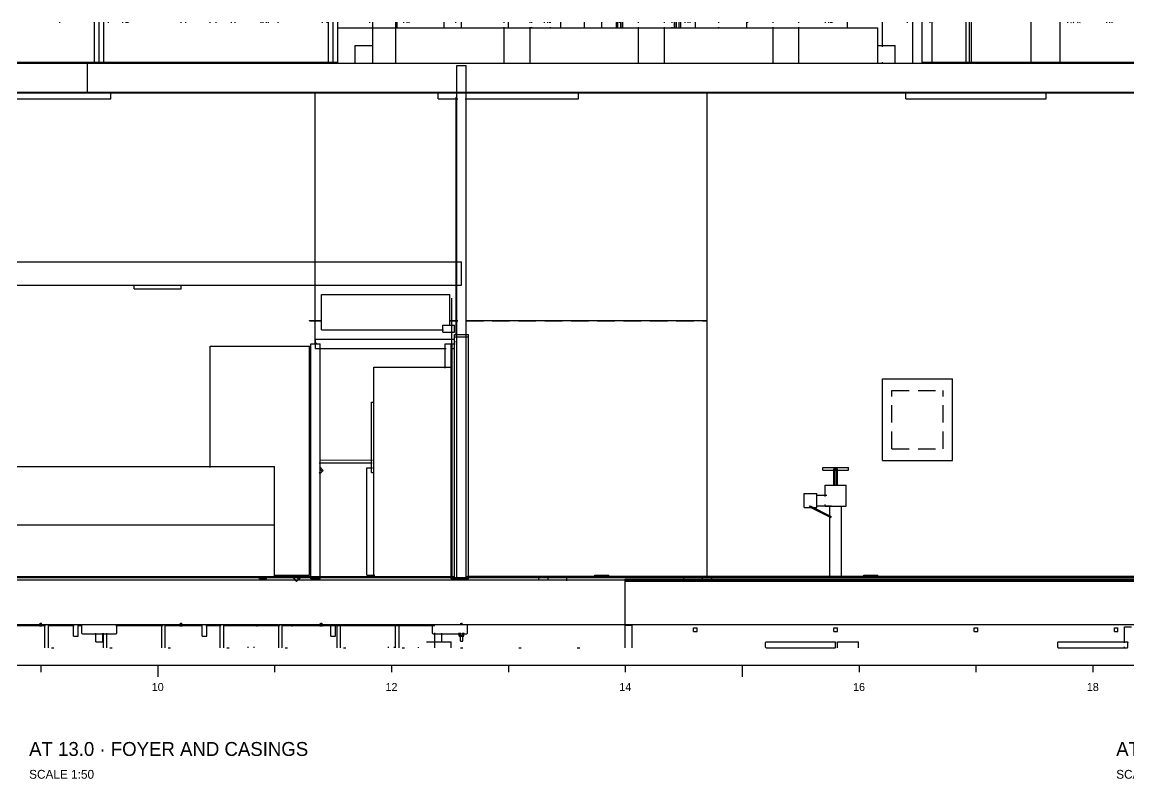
# Model space of a CAD drawing. Extents: x 5 to 836, y 5 to 589.
# Drawn here: x 209.8 to 399.2, y 216.6 to 346 of the extents above; entities that cross this region are included whole.
import ezdxf
from ezdxf.enums import TextEntityAlignment as Align

# ---------------------------------------------------------------- set-up
doc = ezdxf.new("R2010")
doc.units = 0
doc.linetypes.add('DASHED', pattern=[4.5, 3, -1.5])
for name, color, linetype in [('CUT', 7, 'CONTINUOUS'), ('DETAIL', 8, 'CONTINUOUS'), ('DIM', 3, 'CONTINUOUS'), ('MARKING', 4, 'DASHED'), ('OUTLINE', 7, 'CONTINUOUS'), ('TEXT', 7, 'CONTINUOUS')]:
    doc.layers.add(name, color=color, linetype=linetype)

msp = doc.modelspace()

# ---------------------------------------------------------------- linework, layer by layer
at = {"layer": 'CUT'}
for p, q in [((269.8, 345), (356.2, 345)), ((269.8, 339), (269.8, 345)), ((356.2, 339), (356.2, 345)), ((266.8, 342), (269.8, 342)), ((266.8, 339), (266.8, 342)), ((356.2, 342), (359.2, 342)), ((359.2, 339), (359.2, 342)), ((33, 339), (493, 339)), ((153.8, 339.16), (263.8, 339.16)), ((153.8, 339.06), (263.8, 339.06)), ((222.2, 339.06), (222.2, 339.16)), ((263.8, 339.06), (263.8, 339.16)), ((363.8, 339.16), (491.4, 339.16)), ((363.8, 339.06), (363.8, 339.16)), ((363.8, 339.06), (491.4, 339.06)), ((284.2, 338.6), (285.8, 338.6)), ((284.2, 251), (284.2, 338.6)), ((285.8, 251), (285.8, 338.6)), ((33, 334), (493, 334)), ((33.6, 333.9), (492.4, 333.9)), ((83, 305), (285, 305)), ((285, 301), (285, 305)), ((83, 301), (285, 301)), ((283.3, 288), (283.3, 298.8)), ((270, 287), (283.4, 287)), ((270, 251), (270, 287)), ((283.4, 251), (283.4, 287)), ((269.6, 281), (270, 281)), ((269.6, 269), (269.6, 281)), ((269.6, 269), (270, 269)), ((33, 251), (723, 251)), ((84.2, 251.16), (283.8, 251.16)), ((84.2, 251.06), (283.8, 251.06)), ((203, 250.6), (554.2, 250.6)), ((283.8, 251.06), (283.8, 251.16)), ((286, 251.04), (286, 251.26)), ((286, 251.26), (633, 251.26)), ((286, 251.02), (633, 251.02)), ((313, 243), (313, 250.76)), ((313, 250.76), (554.2, 250.76)), ((313, 250.4), (554.2, 250.4)), ((203, 243), (554.2, 243)), ((220, 241.52), (220, 242.88)), ((220.01, 242.91), (220.04, 242.96)), ((220.06, 242.98), (220.12, 243)), ((225.91, 242.99), (225.96, 242.96)), ((225.98, 242.94), (226, 242.88)), ((226, 241.52), (226, 242.88)), ((280, 241.52), (280, 242.88)), ((280.01, 242.91), (280.04, 242.96)), ((280.06, 242.98), (280.12, 243)), ((285.91, 242.99), (285.96, 242.96)), ((285.98, 242.94), (286, 242.88)), ((286, 241.52), (286, 242.88)), ((313, 242.88), (313.04, 242.96)), ((313, 239), (313, 242.88)), ((313.04, 242.96), (313.12, 243)), ((314.08, 243), (314.16, 242.96)), ((314.16, 242.96), (314.2, 242.88)), ((314.2, 239), (314.2, 242.88)), ((220, 241.52), (220.02, 241.46)), ((220.04, 241.44), (220.09, 241.41)), ((220.12, 241.4), (225.88, 241.4)), ((225.88, 241.4), (225.94, 241.42)), ((225.96, 241.44), (225.99, 241.49)), ((280, 241.52), (280.02, 241.46)), ((280.04, 241.44), (280.09, 241.41)), ((280.12, 241.4), (285.88, 241.4)), ((285.88, 241.4), (285.94, 241.42)), ((285.96, 241.44), (285.99, 241.49)), ((337, 239.1), (337, 239.9)), ((337, 239.1), (337.02, 239.05)), ((337.01, 239.92), (337.03, 239.97)), ((337.03, 239.03), (337.08, 239.01)), ((337.05, 239.98), (337.1, 240)), ((337.1, 240), (348.9, 240)), ((337.1, 239), (348.9, 239)), ((348.9, 239), (348.95, 239.02)), ((348.92, 239.99), (348.97, 239.97)), ((348.97, 239.03), (348.99, 239.08)), ((348.98, 239.95), (349, 239.9)), ((349, 239.1), (349, 239.9)), ((387, 239.1), (387, 239.9)), ((387, 239.1), (387.02, 239.05)), ((387.01, 239.92), (387.03, 239.97)), ((387.03, 239.03), (387.08, 239.01)), ((387.05, 239.98), (387.1, 240)), ((387.1, 240), (398.9, 240)), ((387.1, 239), (398.9, 239)), ((398.9, 239), (398.95, 239.02)), ((398.92, 239.99), (398.97, 239.97)), ((398.97, 239.03), (398.99, 239.08)), ((398.98, 239.95), (399, 239.9)), ((399, 239.1), (399, 239.9))]:
    msp.add_line(p, q, dxfattribs=at)
at = {"layer": 'DETAIL'}
for p, q in [((216.28, 345.86), (216.28, 346)), ((222.2, 339), (222.2, 346)), ((223, 339), (223, 346)), ((223.8, 339), (223.8, 346)), ((224.6, 345.86), (224.6, 346)), ((227.02, 345.86), (227.02, 346)), ((227.58, 345.86), (227.58, 346)), ((227.72, 345.86), (227.72, 346)), ((227.92, 345.86), (227.92, 346)), ((237, 345.86), (237, 346)), ((237.8, 345.86), (237.8, 346)), ((242, 345.86), (242, 346)), ((243, 345.86), (243, 346)), ((245.6, 345.86), (245.6, 346)), ((246.28, 345.86), (246.28, 346)), ((250.72, 345.86), (250.72, 346)), ((251.07, 345.86), (251.07, 346)), ((251.63, 345.86), (251.63, 346)), ((251.97, 345.86), (251.97, 346)), ((253.6, 345.86), (253.6, 346)), ((261.2, 345.86), (261.2, 346)), ((262, 345.87), (262, 346)), ((262.2, 339), (262.2, 346)), ((263, 339), (263, 346)), ((263.8, 339), (263.8, 346)), ((263.8, 345), (356.2, 345)), ((269.28, 345.86), (269.28, 346)), ((269.8, 339), (269.8, 346)), ((273.72, 339), (273.72, 346)), ((274, 345), (274, 346)), ((275.12, 345.86), (275.12, 346)), ((275.68, 345.86), (275.68, 346)), ((276.03, 345.86), (276.03, 346)), ((282, 345), (282, 346)), ((284, 345.87), (284, 346)), ((285, 345), (285, 346)), ((292.28, 345.86), (292.28, 346)), ((292.28, 339), (292.28, 345.16)), ((293, 345), (293, 346)), ((296.72, 345.86), (296.72, 346)), ((296.72, 339), (296.72, 345.16)), ((297, 345.88), (297, 346)), ((297, 345), (297, 345.13)), ((299.17, 345.86), (299.17, 346)), ((299.73, 345.86), (299.73, 346)), ((300.08, 345.86), (300.08, 346)), ((300.2, 345.88), (300.2, 346)), ((300.2, 345), (300.2, 345.13)), ((302, 345), (302, 346)), ((306, 345), (306, 346)), ((309, 345), (309, 346)), ((311.5, 345), (311.5, 346)), ((311.75, 345), (311.75, 346)), ((312, 345.87), (312, 346)), ((312.25, 345), (312.25, 346)), ((312.5, 345), (312.5, 346)), ((312.6, 345), (312.6, 346)), ((315.28, 345.86), (315.28, 346)), ((315.28, 339), (315.28, 345.16)), ((319.72, 345.86), (319.72, 346)), ((319.72, 339), (319.72, 345.16)), ((321, 345.88), (321, 346)), ((321, 345), (321, 345.13)), ((321.4, 345), (321.4, 346)), ((321.5, 345), (321.5, 346)), ((321.75, 345), (321.75, 346)), ((322.25, 345), (322.25, 346)), ((322.5, 345), (322.5, 346)), ((323.23, 345.86), (323.23, 346)), ((323.79, 345.86), (323.79, 346)), ((324.13, 345.86), (324.13, 346)), ((325, 345), (325, 346)), ((329, 345.88), (329, 346)), ((329, 345), (329, 345.13)), ((333.8, 345), (333.8, 346)), ((334, 345.87), (334, 346)), ((338.28, 345.86), (338.28, 346)), ((338.28, 339), (338.28, 345.16)), ((342.72, 345.86), (342.72, 346)), ((342.72, 339), (342.72, 345.16)), ((347.28, 345.86), (347.28, 346)), ((347.84, 345.86), (347.84, 346)), ((348.18, 345.86), (348.18, 346)), ((348.4, 345.86), (348.4, 346)), ((351, 345), (351, 346)), ((356.2, 339), (356.2, 345)), ((357, 341.8), (357, 346)), ((361.28, 345.86), (361.28, 346)), ((362.2, 339), (362.2, 346)), ((363.8, 339), (363.8, 346)), ((365.2, 345.86), (365.2, 346)), ((365.52, 339), (365.52, 346)), ((371.33, 339), (371.33, 346)), ((371.89, 339), (371.89, 346)), ((372.24, 339), (372.24, 346)), ((382.48, 339), (382.48, 346)), ((387.4, 339), (387.4, 346)), ((388.72, 345.86), (388.72, 346)), ((389.29, 345.89), (389.37, 346)), ((389.66, 345.89), (389.74, 346)), ((390.4, 345.89), (390.49, 346)), ((390.78, 345.89), (390.86, 346)), ((395.38, 345.86), (395.38, 346)), ((395.94, 345.86), (395.94, 346)), ((396.29, 345.86), (396.29, 346)), ((266.8, 342), (269.8, 342)), ((266.8, 339), (266.8, 342)), ((356.2, 342), (359.2, 342)), ((359.2, 339), (359.2, 342)), ((33, 339), (493, 339)), ((221, 334), (221, 339)), ((237, 339), (237, 339.14)), ((237.8, 339), (237.8, 339.14)), ((242, 339), (242, 339.14)), ((245.6, 339), (245.6, 339.14)), ((253.6, 339), (253.6, 339.14)), ((357, 339), (357, 339.14)), ((284.2, 338.6), (285.8, 338.6)), ((284.2, 292.42), (284.2, 338.6)), ((285.8, 292.42), (285.8, 338.6)), ((83.64, 334), (284.36, 334)), ((201, 333.9), (225, 333.9)), ((225, 332.9), (225, 333.9)), ((259.92, 290.89), (259.92, 334)), ((281, 333.9), (284.35, 333.9)), ((281, 332.9), (281, 333.9)), ((284.08, 333.86), (284.08, 334)), ((285.6, 333.9), (305, 333.9)), ((285.62, 334), (493, 334)), ((305, 332.9), (305, 333.9)), ((327, 251), (327, 334)), ((361, 333.9), (385, 333.9)), ((361, 332.9), (361, 333.9)), ((385, 332.9), (385, 333.9)), ((201, 332.9), (225, 332.9)), ((281, 332.9), (284.35, 332.9)), ((284.08, 292.43), (284.08, 333.16)), ((285.6, 332.9), (305, 332.9)), ((361, 332.9), (385, 332.9)), ((83.7, 305), (284.3, 305)), ((161.67, 301), (284.3, 301)), ((229, 300.4), (229, 301)), ((229, 300.4), (237, 300.4)), ((237, 300.4), (237, 301)), ((261, 299.4), (283, 299.4)), ((261, 293.4), (261, 299.4)), ((283, 294.1), (283, 299.4)), ((281.8, 294.2), (283.8, 294.2)), ((281.8, 293), (281.8, 294.2)), ((283.8, 293), (283.8, 294.2)), ((285.7, 295), (327, 295)), ((260, 291.8), (283.86, 291.8)), ((260, 290.2), (260, 291.8)), ((261, 293.4), (281.89, 293.4)), ((281.8, 293), (283.8, 293)), ((283.8, 250.8), (283.8, 292.6)), ((283.8, 292.6), (286.2, 292.6)), ((283.8, 292.2), (286.2, 292.2)), ((286.2, 250.8), (286.2, 292.6)), ((242, 290.6), (259, 290.6)), ((242, 269.81), (242, 290.6)), ((259, 251.4), (259, 290.6)), ((259.2, 291), (260.8, 291)), ((259.2, 250.8), (259.2, 291)), ((259.92, 291.08), (260.2, 291.08)), ((260, 290.2), (282.33, 290.2)), ((260.8, 250.8), (260.8, 291)), ((282.2, 291), (283.87, 291)), ((282.2, 286.81), (282.2, 291)), ((283.2, 250.8), (283.2, 291)), ((283.3, 290.2), (283.86, 290.2)), ((283.4, 251), (283.4, 291)), ((283.8, 291.4), (283.93, 291.4)), ((286.07, 291.4), (286.2, 291.4)), ((270, 287), (283.4, 287)), ((270, 251), (270, 287)), ((357, 271), (357, 285)), ((357, 285), (369, 285)), ((369, 271), (369, 285)), ((260.66, 271.12), (269.75, 271.09)), ((357, 271), (369, 271)), ((167, 270), (253, 270)), ((253, 251), (253, 270)), ((260.65, 269.06), (260.84, 268.85)), ((260.67, 270.02), (261.33, 269.3)), ((260.68, 268.71), (261.33, 269.3)), ((260.69, 269.67), (261.16, 269.15)), ((268.8, 269.8), (269.73, 269.8)), ((268.8, 251.4), (268.8, 269.8)), ((346.8, 269.85), (351.2, 269.85)), ((346.8, 269.35), (351.2, 269.35)), ((348.68, 269.6), (349.32, 269.6)), ((348.68, 266.8), (348.68, 269.6)), ((348.84, 266.8), (348.84, 269.6)), ((349.16, 266.8), (349.16, 269.6)), ((349.32, 266.8), (349.32, 269.6)), ((343.6, 263), (343.6, 265.4)), ((345.8, 263), (345.8, 265.4)), ((347.2, 266.8), (350.8, 266.8)), ((344.55, 263.09), (344.63, 263.25)), ((344.63, 263.25), (348.23, 261.45)), ((344.55, 263.09), (348.15, 261.29)), ((347.2, 263.2), (350.8, 263.2)), ((348.15, 261.29), (348.23, 261.45)), ((167, 260), (253, 260)), ((161.08, 251), (722, 251)), ((203, 250.6), (554.2, 250.6)), ((213, 251), (213, 251.14)), ((250.4, 250.8), (250.4, 251.08)), ((250.4, 250.8), (251.6, 250.8)), ((251.6, 250.8), (251.6, 251.08)), ((252.87, 251.4), (259, 251.4)), ((256, 251.17), (256.74, 250.34)), ((256.65, 251.19), (257.12, 250.67)), ((256.74, 250.34), (257.68, 251.17)), ((258.6, 251), (258.6, 251.14)), ((259, 251), (259, 251.14)), ((259.2, 250.8), (260.8, 250.8)), ((268.8, 251.4), (270.13, 251.4)), ((283.2, 250.8), (286.2, 250.8)), ((283.27, 251.6), (283.4, 251.6)), ((284.8, 250.8), (284.8, 250.94)), ((286, 251.26), (633, 251.26)), ((286, 251.02), (286, 251.26)), ((286, 251.02), (633, 251.02)), ((298.2, 250.6), (298.2, 251.16)), ((299, 251), (299, 251.14)), ((299.8, 250.6), (299.8, 251.16)), ((300.2, 251.2), (326.2, 251.2)), ((307.8, 251.4), (310.2, 251.4)), ((313, 239), (313, 250.6)), ((326.2, 250.74), (326.2, 251.16)), ((327.8, 250.74), (327.8, 251.16)), ((353.8, 251.4), (356.2, 251.4)), ((391, 251.02), (391, 251.26)), ((393, 251.02), (393, 251.26)), ((161, 243), (554.2, 243)), ((212.9, 243.2), (213.1, 243.2)), ((213.7, 239), (213.7, 243)), ((214.3, 239), (214.3, 243)), ((223.7, 242.9), (223.7, 243)), ((224.3, 242.9), (224.3, 243)), ((233.7, 239), (233.7, 243)), ((234.3, 239), (234.3, 243)), ((236.9, 243.2), (237.1, 243.2)), ((243.7, 239), (243.7, 243)), ((244.3, 239), (244.3, 243)), ((253.7, 239), (253.7, 243)), ((254.3, 239), (254.3, 243)), ((260.9, 243.2), (261.1, 243.2)), ((263.7, 239), (263.7, 243)), ((264.3, 239), (264.3, 243)), ((273.7, 239), (273.7, 243)), ((274.3, 239), (274.3, 243)), ((284.9, 243.2), (285.1, 243.2)), ((313.12, 242.88), (314.08, 242.88)), ((324.7, 242.4), (325.3, 242.4)), ((324.7, 241.8), (324.7, 242.4)), ((325.3, 241.8), (325.3, 242.4)), ((348.7, 242.4), (349.3, 242.4)), ((348.7, 241.8), (348.7, 242.4)), ((349.3, 241.8), (349.3, 242.4)), ((372.7, 242.4), (373.3, 242.4)), ((372.7, 241.8), (372.7, 242.4)), ((373.3, 241.8), (373.3, 242.4)), ((396.7, 242.4), (397.3, 242.4)), ((396.7, 241.8), (396.7, 242.4)), ((397.3, 241.8), (397.3, 242.4)), ((398.4, 242.6), (399.6, 242.6)), ((218.6, 241), (219.4, 241)), ((223.7, 239), (223.7, 241.5)), ((224.3, 239), (224.3, 241.5)), ((240.6, 241), (241.4, 241)), ((262.6, 241), (263.4, 241)), ((280.4, 239), (280.4, 241.53)), ((284.6, 241), (285.4, 241)), ((284.8, 240.13), (284.8, 241.54)), ((285.2, 240.13), (285.2, 241.54)), ((324.7, 241.8), (325.3, 241.8)), ((348.7, 241.8), (349.3, 241.8)), ((372.7, 241.8), (373.3, 241.8)), ((396.7, 241.8), (397.3, 241.8)), ((214.8, 239), (215.2, 239)), ((222.4, 240), (223.6, 240)), ((224.8, 239), (225.2, 239)), ((234.8, 239), (235.2, 239)), ((244.8, 239), (245.2, 239)), ((254.8, 239), (255.2, 239)), ((264.8, 239), (265.2, 239)), ((274.8, 239), (275.2, 239)), ((279, 240), (283.2, 240)), ((284.8, 239), (285.2, 239)), ((294.8, 239), (295.2, 239)), ((304.8, 239), (305.2, 239)), ((349.3, 240), (352.9, 240))]:
    msp.add_line(p, q, dxfattribs=at)
at = {"layer": 'DIM'}
for p, q in [((25, 236), (741, 236)), ((213, 236), (213, 234.8)), ((233, 236), (233, 234)), ((253, 236), (253, 234.8)), ((273, 236), (273, 234.8)), ((293, 236), (293, 234.8)), ((313, 236), (313, 234.8)), ((333, 236), (333, 234)), ((353, 236), (353, 234.8)), ((373, 236), (373, 234.8)), ((393, 236), (393, 234.8))]:
    msp.add_line(p, q, dxfattribs=at)
at = {"layer": 'MARKING'}
for p, q in [((223.8, 345.86), (223.8, 346)), ((262.2, 345.86), (262.2, 346)), ((222.2, 339.16), (263.8, 339.16)), ((222.2, 339.06), (222.2, 339.16)), ((222.2, 339.06), (263.8, 339.06)), ((223.8, 339.06), (223.8, 339.16)), ((262.2, 339.06), (262.2, 339.16)), ((263.8, 339.06), (263.8, 339.16)), ((363.8, 339.16), (387.59, 339.16)), ((363.8, 339.06), (363.8, 339.16)), ((363.8, 339.06), (387.59, 339.06)), ((365.48, 339.1), (382.55, 339.1)), ((365.48, 339), (382.55, 339)), ((83.7, 333.9), (284.27, 333.9)), ((83.71, 334), (284.27, 334)), ((285.67, 334), (492.4, 334)), ((285.67, 333.9), (492.4, 333.9)), ((259, 294.92), (259, 295)), ((259, 295), (261.1, 295)), ((259, 294.92), (261.1, 294.92)), ((282.93, 295), (284.33, 295)), ((282.93, 294.92), (284.33, 294.92)), ((285.72, 295), (327, 295)), ((285.72, 294.92), (327, 294.92)), ((327, 294.92), (327, 295)), ((358.6, 283), (367.4, 283)), ((358.6, 273), (358.6, 283)), ((367.4, 273), (367.4, 283)), ((269.6, 281), (270, 281)), ((269.6, 269), (269.6, 281)), ((270, 269), (270, 281)), ((358.6, 273), (367.4, 273)), ((269.6, 269), (270, 269)), ((169.44, 251.16), (250.49, 251.16)), ((169.44, 251.06), (250.49, 251.06)), ((174.31, 251), (213, 251)), ((213, 251), (213, 251.14)), ((251.47, 251.16), (259.3, 251.16)), ((251.47, 251.06), (259.3, 251.06)), ((260.7, 251.16), (283.38, 251.16)), ((260.7, 251.06), (283.38, 251.06)), ((313, 250.76), (554.2, 250.76)), ((313, 250.4), (313, 250.76)), ((313, 250.4), (554.2, 250.4))]:
    msp.add_line(p, q, dxfattribs=at)
at = {"layer": 'OUTLINE'}
for p, q in [((283.3, 294.09), (283.3, 298.8)), ((283.3, 288), (283.3, 293.12)), ((260.64, 270.63), (263, 270.62)), ((260.67, 268.7), (261.33, 269.3)), ((263, 270.62), (269.67, 270.6)), ((346.8, 269.35), (346.8, 269.85)), ((351.2, 269.35), (351.2, 269.85)), ((343.6, 265.4), (345.8, 265.4)), ((347.2, 264.86), (347.2, 266.8)), ((350.8, 263.2), (350.8, 266.8)), ((345.8, 265.1), (347.47, 265.1)), ((345.8, 263.3), (348.3, 263.3)), ((347.2, 263.2), (347.2, 263.48)), ((348, 251), (348, 263.26)), ((350, 251), (350, 263.26)), ((343.6, 263), (345.8, 263)), ((174.25, 251), (213, 251)), ((256.74, 250.34), (257.49, 251)), ((303, 250.45), (303, 251.14)), ((303, 251), (323, 251)), ((307.8, 251), (307.8, 251.4)), ((310.2, 251), (310.2, 251.4)), ((323, 250.68), (323, 251.14)), ((353.8, 251), (353.8, 251.4)), ((356.2, 251), (356.2, 251.4)), ((204, 242.8), (213.79, 242.8)), ((212.88, 242.65), (212.88, 243.2)), ((213.12, 242.65), (213.12, 243.2)), ((213.7, 243), (214.3, 243)), ((214.21, 242.8), (218.69, 242.8)), ((218.6, 241), (218.6, 243)), ((218.65, 243), (219.35, 243)), ((219.25, 242.8), (220.09, 242.8)), ((219.4, 241), (219.4, 243)), ((220, 242.88), (220.04, 242.96)), ((220, 241.52), (220, 242.88)), ((220.04, 242.96), (220.12, 243)), ((220.12, 243), (225.88, 243)), ((225.83, 242.8), (233.94, 242.8)), ((225.88, 243), (225.96, 242.96)), ((225.96, 242.96), (226, 242.88)), ((226, 241.52), (226, 242.88)), ((233.7, 243), (234.3, 243)), ((234.22, 242.8), (240.66, 242.8)), ((236.88, 242.65), (236.88, 243.2)), ((237.12, 242.65), (237.12, 243.2)), ((240.6, 241), (240.6, 243)), ((240.65, 243), (241.35, 243)), ((241.22, 242.8), (243.88, 242.8)), ((241.4, 241), (241.4, 243)), ((243.7, 243), (244.3, 243)), ((244.3, 242.8), (253.95, 242.8)), ((248.5, 242.72), (248.5, 243)), ((249.5, 242.72), (249.5, 243)), ((250, 242.88), (250.04, 242.96)), ((250, 242.61), (250, 242.88)), ((250.04, 242.96), (250.12, 243)), ((250.12, 243), (255.88, 243)), ((254.23, 242.8), (280.4, 242.8)), ((255.88, 243), (255.96, 242.96)), ((255.96, 242.96), (256, 242.88)), ((256, 242.61), (256, 242.88)), ((260.88, 242.65), (260.88, 243.2)), ((261.12, 242.65), (261.12, 243.2)), ((262.6, 241), (262.6, 243)), ((262.65, 243), (263.35, 243)), ((263.4, 241), (263.4, 243)), ((263.7, 243), (264.3, 243)), ((272.5, 242.72), (272.5, 243)), ((273.5, 242.72), (273.5, 243)), ((273.7, 243), (274.3, 243)), ((280, 242.88), (280.04, 242.96)), ((280, 241.52), (280, 242.88)), ((280.04, 242.96), (280.12, 243)), ((280.12, 243), (285.88, 243)), ((284.6, 242.87), (284.6, 243)), ((284.88, 242.92), (284.88, 243.2)), ((285.12, 242.92), (285.12, 243.2)), ((285.4, 242.87), (285.4, 243)), ((285.88, 243), (285.96, 242.96)), ((285.96, 242.96), (286, 242.88)), ((286, 241.52), (286, 242.88)), ((313, 242.88), (313.04, 242.96)), ((313, 239), (313, 242.88)), ((313.04, 242.96), (313.12, 243)), ((313.12, 243), (314.08, 243)), ((314.08, 243), (314.16, 242.96)), ((314.08, 243), (314.16, 242.96)), ((314.16, 242.96), (314.2, 242.88)), ((314.2, 239), (314.2, 242.88)), ((398.4, 239.83), (398.4, 242.6)), ((218.8, 241), (219.2, 241)), ((220, 241.52), (220.04, 241.44)), ((220.04, 241.44), (220.12, 241.4)), ((220.12, 241.4), (225.88, 241.4)), ((222.4, 240), (222.4, 241.51)), ((223.6, 240), (223.6, 241.51)), ((225.88, 241.4), (225.96, 241.44)), ((225.96, 241.44), (226, 241.52)), ((240.8, 241), (241.2, 241)), ((262.8, 241), (263.2, 241)), ((280, 241.52), (280.04, 241.44)), ((280.04, 241.44), (280.12, 241.4)), ((280.12, 241.4), (285.88, 241.4)), ((280.4, 240), (280.4, 241.51)), ((281.6, 240), (281.6, 241.51)), ((284.6, 241), (284.6, 241.53)), ((284.8, 241), (285.2, 241)), ((284.88, 241), (284.88, 241.14)), ((285.12, 241), (285.12, 241.14)), ((285.4, 241), (285.4, 241.53)), ((285.88, 241.4), (285.96, 241.44)), ((285.96, 241.44), (286, 241.52)), ((248.5, 239), (248.5, 239.14)), ((249.5, 239), (249.5, 239.14)), ((272.5, 239), (272.5, 239.14)), ((273.5, 239), (273.5, 239.14)), ((277.6, 239), (277.6, 239.13)), ((283.2, 239), (283.2, 240)), ((284.8, 240.1), (285.2, 240.1)), ((337, 239.9), (337.03, 239.97)), ((337, 239.1), (337, 239.9)), ((337, 239.1), (337.03, 239.03)), ((337.03, 239.97), (337.1, 240)), ((337.03, 239.03), (337.1, 239)), ((337.1, 240), (348.9, 240)), ((337.1, 239), (348.9, 239)), ((348.9, 240), (348.97, 239.97)), ((348.9, 239), (348.97, 239.03)), ((348.97, 239.97), (349, 239.9)), ((348.97, 239.03), (349, 239.1)), ((349, 239.1), (349, 239.9)), ((349.3, 239), (349.3, 240)), ((352.9, 239), (352.9, 240)), ((387, 239.9), (387.03, 239.97)), ((387, 239.1), (387, 239.9)), ((387, 239.1), (387.03, 239.03)), ((387.03, 239.97), (387.1, 240)), ((387.03, 239.03), (387.1, 239)), ((387.1, 240), (398.9, 240)), ((387.1, 239), (398.9, 239)), ((398.4, 239), (398.4, 239.14)), ((398.9, 240), (398.97, 239.97)), ((398.9, 239), (398.97, 239.03)), ((398.97, 239.97), (399, 239.9)), ((398.97, 239.03), (399, 239.1)), ((399, 239.1), (399, 239.9))]:
    msp.add_line(p, q, dxfattribs=at)

# ---------------------------------------------------------------- texts
at = {"layer": 'TEXT'}
for s, p in [('10', (233, 231.6)), ('12', (273, 231.6)), ('14', (313, 231.6)), ('16', (353, 231.6)), ('18', (393, 231.6))]:
    msp.add_text(s, height=1.37, dxfattribs=at).set_placement(p, align=Align.CENTER)
for s, height, p in [('AT 13.0 · FOYER AND CASINGS', 2.38, (211, 220.5)), ('AT 22.0 · LANES', 2.38, (397, 220.5)), ('SCALE 1:50', 1.51, (211, 216.6)), ('SCALE 1:50', 1.51, (397, 216.6))]:
    msp.add_text(s, height=height, dxfattribs=at).set_placement(p)

doc.saveas('drawing.dxf')
